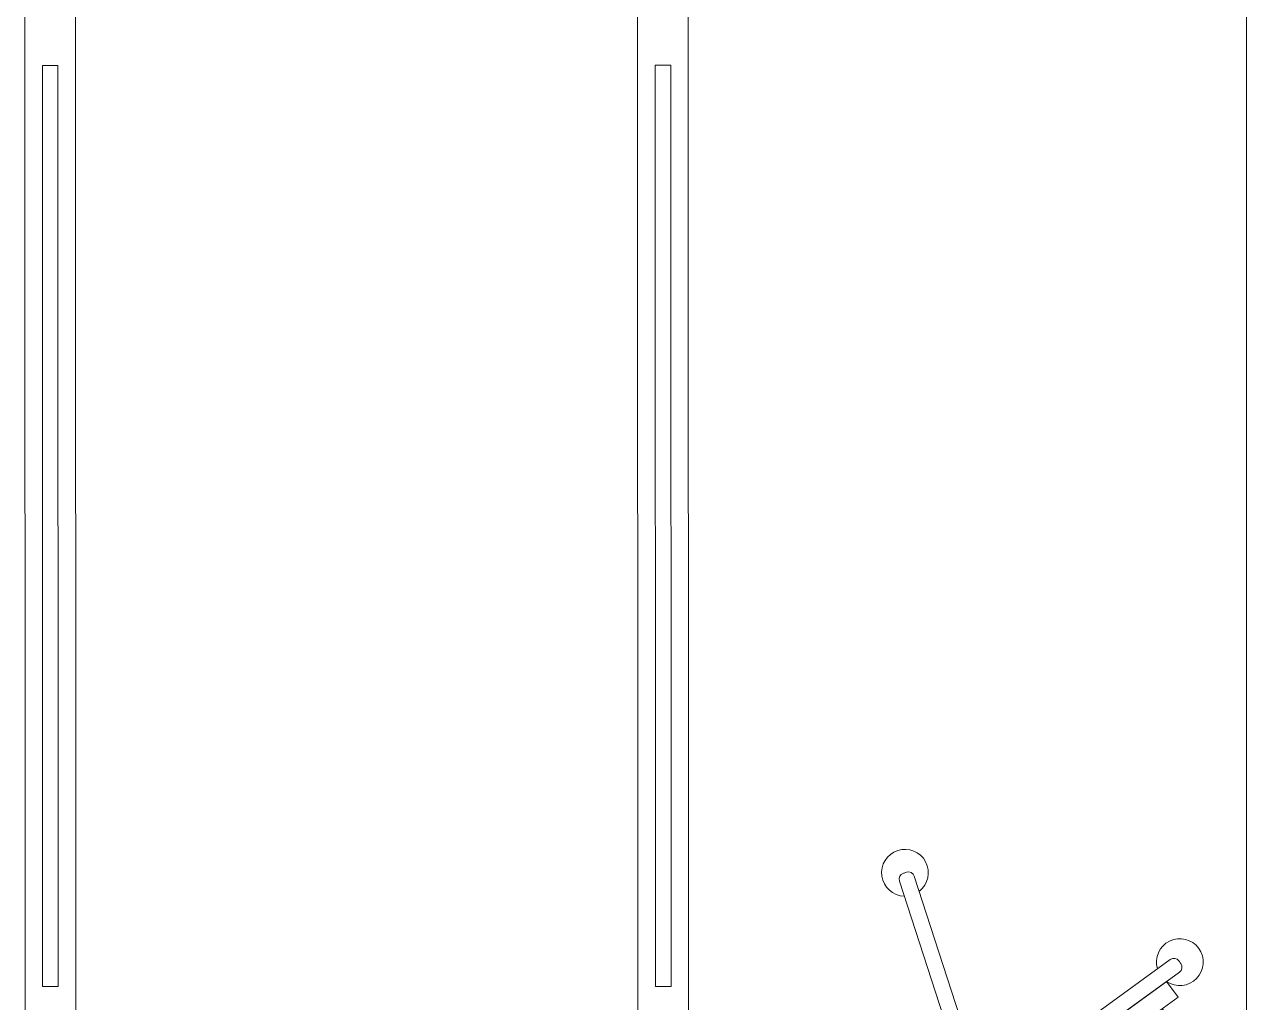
# Model space of a CAD drawing. Header units: millimetres. Extents: x 26027 to 581921, y 7230 to 233891.
# Drawn here: x 518384 to 519964, y 186608 to 187860 of the extents above; entities that cross this region are included whole.
import ezdxf

# ---------------------------------------------------------------- set-up
doc = ezdxf.new("R2010")
doc.units = ezdxf.units.MM
doc.header["$LTSCALE"] = 5
doc.linetypes.add('HIDDEN', pattern=[9.525, 6.35, -3.175])
doc.layers.get('0').update_dxf_attribs({"color": 252})
doc.layers.add('Medical Equipment and Furniture', color=252, linetype='Continuous', lineweight=0)
doc.layers.add('Medical Equipment and Furniture1', color=252, linetype='Continuous', lineweight=5)

# ---------------------------------------------------------------- blocks, each defined once
blk = doc.blocks.new('HF16786E-P')
at = {"layer": 'Medical Equipment and Furniture1'}
for p, q in [((0, 0.425), (-2.14, 0.425)), ((-0.48, 0.4025), (-1.66, 0.4025)), ((-1.66, 0.3825), (-1.66, 0.4025)), ((-0.48, 0.3825), (-0.48, 0.4025)), ((-0.48, 0.3825), (-1.66, 0.3825)), ((-0.28, 0.36), (-1.86, 0.36)), ((-1.86, -0.36), (-0.28, -0.36)), ((-0.48, -0.3825), (-1.66, -0.3825)), ((-1.66, -0.3825), (-1.66, -0.4025)), ((-0.48, -0.3825), (-0.48, -0.4025)), ((-0.48, -0.4025), (-1.66, -0.4025)), ((-2.14, -0.425), (0, -0.425))]:
    blk.add_line(p, q, dxfattribs=at)
for points in [[(-0.48, 0.3825), (-0.48, 0.3825), (-0.48, 0.3825), (-0.48, 0.3825), (-0.48, 0.3825), (-0.48, 0.3825), (-0.48, 0.3825), (-0.48, 0.3825), (-0.48, 0.3825), (-0.48, 0.3825), (-0.48, 0.3825), (-0.48, 0.3825), (-0.48, 0.3825), (-0.48, 0.3825), (-0.48, 0.3825), (-0.48, 0.3825), (-0.48, 0.3825), (-0.48, 0.3825), (-0.48, 0.3825), (-0.48, 0.3825), (-0.48, 0.3825), (-0.48, 0.3825), (-0.48, 0.3825), (-0.48, 0.3825), (-0.48, 0.3825), (-0.48, 0.3825), (-0.48, 0.3825), (-0.48, 0.3825), (-0.48, 0.3825), (-0.48, 0.3825), (-0.48, 0.3825), (-0.48, 0.3825), (-0.48, 0.3825), (-0.48, 0.3825), (-0.48, 0.3825), (-0.48, 0.3825), (-0.48, 0.3825), (-0.48, 0.3825), (-0.48, 0.3825), (-0.48, 0.3825), (-0.48, 0.3825), (-0.48, 0.3825), (-0.48, 0.3825), (-0.48, 0.3825), (-0.48, 0.3825), (-0.48, 0.3825), (-0.48, 0.3825), (-0.48, 0.3825), (-0.48, 0.3825), (-0.48, 0.3825), (-0.48, 0.3825), (-0.48, 0.3825), (-0.48, 0.3825), (-0.48, 0.3825), (-0.48, 0.3825), (-0.48, 0.3825), (-0.48, 0.3825), (-0.48, 0.3825), (-0.48, 0.3825), (-0.48, 0.3825), (-0.48, 0.3825), (-0.48, 0.3825), (-0.48, 0.3825), (-0.48, 0.3825), (-0.48, 0.3825), (-0.48, 0.3825), (-0.48, 0.3825), (-0.48, 0.3825), (-0.48, 0.3825), (-0.48, 0.3825), (-0.48, 0.3825), (-0.48, 0.3825), (-0.48, 0.3825), (-0.48, 0.3825), (-0.48, 0.3825), (-0.48, 0.3825), (-0.48, 0.3825), (-0.48, 0.3825), (-0.48, 0.3825), (-0.48, 0.3825), (-0.48, 0.3825), (-0.48, 0.3825), (-0.48, 0.3825), (-0.48, 0.3825), (-0.48, 0.3825), (-0.48, 0.3825), (-0.48, 0.3825), (-0.48, 0.3825), (-0.48, 0.3825), (-0.48, 0.3825), (-0.48, 0.3825), (-0.48, 0.3825), (-0.48, 0.3825), (-0.48, 0.3825), (-0.48, 0.3825), (-0.48, 0.3825), (-0.48, 0.3825), (-0.48, 0.3825), (-0.48, 0.3825), (-0.48, 0.3825), (-0.48, 0.3825), (-0.48, 0.3825), (-0.48, 0.3825), (-0.48, 0.3825), (-0.48, 0.3825), (-0.48, 0.3825), (-0.48, 0.3825), (-0.48, 0.3825), (-0.48, 0.3825), (-0.48, 0.3825), (-0.48, 0.3825), (-0.48, 0.3825), (-0.48, 0.3825), (-0.48, 0.3825), (-0.48, 0.3825), (-0.48, 0.3825), (-0.48, 0.3825), (-0.48, 0.3825), (-0.48, 0.3825), (-0.48, 0.3825), (-0.48, 0.3825), (-0.48, 0.3825), (-0.48, 0.3825), (-0.48, 0.3825), (-0.48, 0.3825), (-0.48, 0.3825), (-0.48, 0.3825), (-0.48, 0.3825), (-0.48, 0.3825), (-0.48, 0.3825), (-0.48, 0.3825), (-0.48, 0.3825), (-0.48, 0.3825), (-0.48, 0.3825), (-0.48, 0.3825), (-0.48, 0.3825), (-0.48, 0.3825), (-0.48, 0.3825), (-0.48, 0.3825), (-0.48, 0.3825), (-0.48, 0.3825), (-0.48, 0.3825), (-0.48, 0.3825), (-0.48, 0.3825), (-0.48, 0.3825), (-0.48, 0.3825), (-0.48, 0.3825), (-0.48, 0.3825), (-0.48, 0.3825), (-0.48, 0.3825), (-0.48, 0.3825), (-0.48, 0.3825), (-0.48, 0.3825), (-0.48, 0.3825), (-0.48, 0.3825), (-0.48, 0.3825), (-0.48, 0.3825), (-0.48, 0.3825), (-0.48, 0.3825), (-0.48, 0.3825), (-0.48, 0.3825), (-0.48, 0.3825), (-0.48, 0.3825), (-0.48, 0.3825), (-0.48, 0.3825), (-0.48, 0.3825), (-0.48, 0.3825), (-0.48, 0.3825), (-0.48, 0.3825), (-0.48, 0.3825), (-0.48, 0.3825), (-0.48, 0.3825), (-0.48, 0.3825), (-0.48, 0.3825), (-0.48, 0.3825), (-0.48, 0.3825), (-0.48, 0.3825), (-0.48, 0.3825), (-0.48, 0.3825), (-0.48, 0.3825), (-0.48, 0.3825), (-0.48, 0.3825), (-0.48, 0.3825), (-0.48, 0.3825), (-0.48, 0.3825), (-0.48, 0.3825), (-0.48, 0.3825), (-0.48, 0.3825), (-0.48, 0.3825), (-0.48, 0.3825), (-0.48, 0.3825), (-0.48, 0.3825), (-0.48, 0.3825), (-0.48, 0.3825), (-0.48, 0.3825), (-0.48, 0.3825), (-0.48, 0.3825), (-0.48, 0.3825), (-0.48, 0.3825), (-0.48, 0.3825), (-0.48, 0.3825), (-0.48, 0.3825), (-0.48, 0.3825), (-0.48, 0.3825), (-0.48, 0.3825), (-0.48, 0.3825), (-0.48, 0.3825), (-0.48, 0.3825), (-0.48, 0.3825), (-0.48, 0.3825), (-0.48, 0.3825), (-0.48, 0.3825), (-0.48, 0.3825), (-0.48, 0.3825), (-0.48, 0.3825), (-0.48, 0.3825), (-0.48, 0.3825), (-0.48, 0.3825), (-0.48, 0.3825)], [(-0.48, 0.3825), (-0.48, 0.3825), (-0.48, 0.3825), (-0.48, 0.3825), (-0.48, 0.3825), (-0.48, 0.3825), (-0.48, 0.3825), (-0.48, 0.3825), (-0.48, 0.3825), (-0.48, 0.3825), (-0.48, 0.3825), (-0.48, 0.3825), (-0.48, 0.3825), (-0.48, 0.3825), (-0.48, 0.3825), (-0.48, 0.3825), (-0.48, 0.3825), (-0.48, 0.3825), (-0.48, 0.3825), (-0.48, 0.3825), (-0.48, 0.3825), (-0.48, 0.3825), (-0.48, 0.3825), (-0.48, 0.3825), (-0.48, 0.3825), (-0.48, 0.3825), (-0.48, 0.3825), (-0.48, 0.3825), (-0.48, 0.3825), (-0.48, 0.3825), (-0.48, 0.3825), (-0.48, 0.3825), (-0.48, 0.3825), (-0.48, 0.3825), (-0.48, 0.3825), (-0.48, 0.3825), (-0.48, 0.3825), (-0.48, 0.3825), (-0.48, 0.3825), (-0.48, 0.3825), (-0.48, 0.3825), (-0.48, 0.3825), (-0.48, 0.3825), (-0.48, 0.3825), (-0.48, 0.3825), (-0.48, 0.3825), (-0.48, 0.3825), (-0.48, 0.3825), (-0.48, 0.3825), (-0.48, 0.3825), (-0.48, 0.3825), (-0.48, 0.3825), (-0.48, 0.3825), (-0.48, 0.3825), (-0.48, 0.3825), (-0.48, 0.3825), (-0.48, 0.3825), (-0.48, 0.3825), (-0.48, 0.3825), (-0.48, 0.3825), (-0.48, 0.3825), (-0.48, 0.3825), (-0.48, 0.3825), (-0.48, 0.3825), (-0.48, 0.3825), (-0.48, 0.3825), (-0.48, 0.3825), (-0.48, 0.3825), (-0.48, 0.3825), (-0.48, 0.3825), (-0.48, 0.3825), (-0.48, 0.3825), (-0.48, 0.3825), (-0.48, 0.3825), (-0.48, 0.3825), (-0.48, 0.3825), (-0.48, 0.3825), (-0.48, 0.3825), (-0.48, 0.3825), (-0.48, 0.3825), (-0.48, 0.3825), (-0.48, 0.3825), (-0.48, 0.3825), (-0.48, 0.3825), (-0.48, 0.3825), (-0.48, 0.3825), (-0.48, 0.3825), (-0.48, 0.3825), (-0.48, 0.3825), (-0.48, 0.3825), (-0.48, 0.3825), (-0.48, 0.3825), (-0.48, 0.3825), (-0.48, 0.3825), (-0.48, 0.3825), (-0.48, 0.3825), (-0.48, 0.3825), (-0.48, 0.3825), (-0.48, 0.3825), (-0.48, 0.3825), (-0.48, 0.3825), (-0.48, 0.3825), (-0.48, 0.3825), (-0.48, 0.3825), (-0.48, 0.3825), (-0.48, 0.3825), (-0.48, 0.3825), (-0.48, 0.3825), (-0.48, 0.3825), (-0.48, 0.3825), (-0.48, 0.3825), (-0.48, 0.3825), (-0.48, 0.3825), (-0.48, 0.3825), (-0.48, 0.3825), (-0.48, 0.3825), (-0.48, 0.3825), (-0.48, 0.3825), (-0.48, 0.3825), (-0.48, 0.3825), (-0.48, 0.3825), (-0.48, 0.3825), (-0.48, 0.3825), (-0.48, 0.3825), (-0.48, 0.3825), (-0.48, 0.3825), (-0.48, 0.3825), (-0.48, 0.3825), (-0.48, 0.3825), (-0.48, 0.3825), (-0.48, 0.3825), (-0.48, 0.3825), (-0.48, 0.3825), (-0.48, 0.3825), (-0.48, 0.3825), (-0.48, 0.3825), (-0.48, 0.3825), (-0.48, 0.3825), (-0.48, 0.3825), (-0.48, 0.3825), (-0.48, 0.3825), (-0.48, 0.3825), (-0.48, 0.3825), (-0.48, 0.3825), (-0.48, 0.3825), (-0.48, 0.3825), (-0.48, 0.3825), (-0.48, 0.3825), (-0.48, 0.3825), (-0.48, 0.3825), (-0.48, 0.3825), (-0.48, 0.3825), (-0.48, 0.3825), (-0.48, 0.3825), (-0.48, 0.3825), (-0.48, 0.3825), (-0.48, 0.3825), (-0.48, 0.3825), (-0.48, 0.3825), (-0.48, 0.3825), (-0.48, 0.3825), (-0.48, 0.3825), (-0.48, 0.3825), (-0.48, 0.3825), (-0.48, 0.3825), (-0.48, 0.3825), (-0.48, 0.3825), (-0.48, 0.3825), (-0.48, 0.3825), (-0.48, 0.3825), (-0.48, 0.3825), (-0.48, 0.3825), (-0.48, 0.3825), (-0.48, 0.3825), (-0.48, 0.3825), (-0.48, 0.3825), (-0.48, 0.3825), (-0.48, 0.3825), (-0.48, 0.3825), (-0.48, 0.3825), (-0.48, 0.3825), (-0.48, 0.3825), (-0.48, 0.3825), (-0.48, 0.3825), (-0.48, 0.3825), (-0.48, 0.3825), (-0.48, 0.3825), (-0.48, 0.3825), (-0.48, 0.3825), (-0.48, 0.3825), (-0.48, 0.3825), (-0.48, 0.3825), (-0.48, 0.3825), (-0.48, 0.3825), (-0.48, 0.3825), (-0.48, 0.3825), (-0.48, 0.3825), (-0.48, 0.3825), (-0.48, 0.3825), (-0.48, 0.3825), (-0.48, 0.3825), (-0.48, 0.3825), (-0.48, 0.3825), (-0.48, 0.3825), (-0.48, 0.3825), (-0.48, 0.3825), (-0.48, 0.3825), (-0.48, 0.3825), (-0.48, 0.3825), (-0.48, 0.3825), (-0.48, 0.3825), (-0.48, 0.3825), (-0.48, 0.3825), (-0.48, 0.3825)], [(-0.48, 0.3825), (-0.48, 0.3825), (-0.48, 0.3825), (-0.48, 0.3825), (-0.48, 0.3825), (-0.48, 0.3825), (-0.48, 0.3825), (-0.48, 0.3825), (-0.48, 0.3825), (-0.48, 0.3825), (-0.48, 0.3825), (-0.48, 0.3825), (-0.48, 0.3825), (-0.48, 0.3825), (-0.48, 0.3825), (-0.48, 0.3825), (-0.48, 0.3825), (-0.48, 0.3825), (-0.48, 0.3825), (-0.48, 0.3825), (-0.48, 0.3825), (-0.48, 0.3825), (-0.48, 0.3825), (-0.48, 0.3825), (-0.48, 0.3825), (-0.48, 0.3825), (-0.48, 0.3825), (-0.48, 0.3825), (-0.48, 0.3825), (-0.48, 0.3825), (-0.48, 0.3825), (-0.48, 0.3825), (-0.48, 0.3825), (-0.48, 0.3825), (-0.48, 0.3825), (-0.48, 0.3825), (-0.48, 0.3825), (-0.48, 0.3825), (-0.48, 0.3825), (-0.48, 0.3825), (-0.48, 0.3825), (-0.48, 0.3825), (-0.48, 0.3825), (-0.48, 0.3825), (-0.48, 0.3825), (-0.48, 0.3825), (-0.48, 0.3825), (-0.48, 0.3825), (-0.48, 0.3825), (-0.48, 0.3825), (-0.48, 0.3825), (-0.48, 0.3825), (-0.48, 0.3825), (-0.48, 0.3825), (-0.48, 0.3825), (-0.48, 0.3825), (-0.48, 0.3825), (-0.48, 0.3825), (-0.48, 0.3825), (-0.48, 0.3825), (-0.48, 0.3825), (-0.48, 0.3825), (-0.48, 0.3825), (-0.48, 0.3825), (-0.48, 0.3825), (-0.48, 0.3825), (-0.48, 0.3825), (-0.48, 0.3825), (-0.48, 0.3825), (-0.48, 0.3825), (-0.48, 0.3825), (-0.48, 0.3825), (-0.48, 0.3825), (-0.48, 0.3825), (-0.48, 0.3825), (-0.48, 0.3825), (-0.48, 0.3825), (-0.48, 0.3825), (-0.48, 0.3825), (-0.48, 0.3825), (-0.48, 0.3825), (-0.48, 0.3825), (-0.48, 0.3825), (-0.48, 0.3825), (-0.48, 0.3825), (-0.48, 0.3825), (-0.48, 0.3825), (-0.48, 0.3825), (-0.48, 0.3825), (-0.48, 0.3825), (-0.48, 0.3825), (-0.48, 0.3825), (-0.48, 0.3825), (-0.48, 0.3825), (-0.48, 0.3825), (-0.48, 0.3825), (-0.48, 0.3825), (-0.48, 0.3825), (-0.48, 0.3825), (-0.48, 0.3825), (-0.48, 0.3825), (-0.48, 0.3825), (-0.48, 0.3825), (-0.48, 0.3825), (-0.48, 0.3825), (-0.48, 0.3825), (-0.48, 0.3825), (-0.48, 0.3825), (-0.48, 0.3825), (-0.48, 0.3825), (-0.48, 0.3825), (-0.48, 0.3825), (-0.48, 0.3825), (-0.48, 0.3825), (-0.48, 0.3825), (-0.48, 0.3825), (-0.48, 0.3825), (-0.48, 0.3825), (-0.48, 0.3825), (-0.48, 0.3825), (-0.48, 0.3825), (-0.48, 0.3825), (-0.48, 0.3825), (-0.48, 0.3825), (-0.48, 0.3825), (-0.48, 0.3825), (-0.48, 0.3825), (-0.48, 0.3825), (-0.48, 0.3825), (-0.48, 0.3825), (-0.48, 0.3825), (-0.48, 0.3825), (-0.48, 0.3825), (-0.48, 0.3825), (-0.48, 0.3825), (-0.48, 0.3825), (-0.48, 0.3825), (-0.48, 0.3825), (-0.48, 0.3825), (-0.48, 0.3825), (-0.48, 0.3825), (-0.48, 0.3825), (-0.48, 0.3825), (-0.48, 0.3825), (-0.48, 0.3825), (-0.48, 0.3825), (-0.48, 0.3825), (-0.48, 0.3825), (-0.48, 0.3825), (-0.48, 0.3825), (-0.48, 0.3825), (-0.48, 0.3825), (-0.48, 0.3825), (-0.48, 0.3825), (-0.48, 0.3825), (-0.48, 0.3825), (-0.48, 0.3825), (-0.48, 0.3825), (-0.48, 0.3825), (-0.48, 0.3825), (-0.48, 0.3825), (-0.48, 0.3825), (-0.48, 0.3825), (-0.48, 0.3825), (-0.48, 0.3825), (-0.48, 0.3825), (-0.48, 0.3825), (-0.48, 0.3825), (-0.48, 0.3825), (-0.48, 0.3825), (-0.48, 0.3825), (-0.48, 0.3825), (-0.48, 0.3825), (-0.48, 0.3825), (-0.48, 0.3825), (-0.48, 0.3825), (-0.48, 0.3825), (-0.48, 0.3825), (-0.48, 0.3825), (-0.48, 0.3825), (-0.48, 0.3825), (-0.48, 0.3825), (-0.48, 0.3825), (-0.48, 0.3825), (-0.48, 0.3825), (-0.48, 0.3825), (-0.48, 0.3825), (-0.48, 0.3825), (-0.48, 0.3825), (-0.48, 0.3825), (-0.48, 0.3825), (-0.48, 0.3825), (-0.48, 0.3825), (-0.48, 0.3825), (-0.48, 0.3825), (-0.48, 0.3825), (-0.48, 0.3825), (-0.48, 0.3825), (-0.48, 0.3825), (-0.48, 0.3825), (-0.48, 0.3825), (-0.48, 0.3825), (-0.48, 0.3825), (-0.48, 0.3825), (-0.48, 0.3825), (-0.48, 0.3825), (-0.48, 0.3825), (-0.48, 0.3825), (-0.48, 0.3825), (-0.48, 0.3825), (-0.48, 0.3825), (-0.48, 0.3825), (-0.48, 0.3825), (-0.48, 0.3825), (-0.48, 0.3825), (-0.48, 0.3825), (-0.48, 0.3825), (-0.48, 0.3825), (-0.48, 0.3825), (-0.48, 0.3825), (-0.48, 0.3825), (-0.48, 0.3825), (-0.48, 0.3825), (-0.48, 0.3825), (-0.48, 0.3825), (-0.48, 0.3825), (-0.48, 0.3825), (-0.48, 0.3825), (-0.48, 0.3825), (-0.48, 0.3825), (-0.48, 0.3825), (-0.48, 0.3825), (-0.48, 0.3825), (-0.48, 0.3825), (-0.48, 0.3825), (-0.48, 0.3825), (-0.48, 0.3825), (-0.48, 0.3825), (-0.48, 0.3825), (-0.48, 0.3825), (-0.48, 0.3825), (-0.48, 0.3825), (-0.48, 0.3825), (-0.48, 0.3825), (-0.48, 0.3825), (-0.48, 0.3825), (-0.48, 0.3825), (-0.48, 0.3825), (-0.48, 0.3825), (-0.48, 0.3825), (-0.48, 0.3825), (-0.48, 0.3825), (-0.48, 0.3825), (-0.48, 0.3825), (-0.48, 0.3825), (-0.48, 0.3825), (-0.48, 0.3825), (-0.48, 0.3825), (-0.48, 0.3825), (-0.48, 0.3825), (-0.48, 0.3825), (-0.48, 0.3825), (-0.48, 0.3825), (-0.48, 0.3825), (-0.48, 0.3825), (-0.48, 0.3825), (-0.48, 0.3825), (-0.48, 0.3825), (-0.48, 0.3825), (-0.48, 0.3825), (-0.48, 0.3825), (-0.48, 0.3825), (-0.48, 0.3825), (-0.48, 0.3825), (-0.48, 0.3825), (-0.48, 0.3825), (-0.48, 0.3825)]]:
    blk.add_lwpolyline(points, close=True, dxfattribs=at)
for points in [[(-0.48, 0.3825), (-0.48, 0.3825), (-0.48, 0.3825), (-0.48, 0.3825), (-0.48, 0.3825), (-0.48, 0.3825), (-0.48, 0.3825), (-0.48, 0.3825)], [(-0.48, 0.3825), (-0.48, 0.3825), (-0.48, 0.3825), (-0.48, 0.3825), (-0.48, 0.3825), (-0.48, 0.3825), (-0.48, 0.3825), (-0.48, 0.3825), (-0.48, 0.3825), (-0.48, 0.3825), (-0.48, 0.3825), (-0.48, 0.3825), (-0.48, 0.3825), (-0.48, 0.3825), (-0.48, 0.3825), (-0.48, 0.3825), (-0.48, 0.3825), (-0.48, 0.3825), (-0.48, 0.3825), (-0.48, 0.3825), (-0.48, 0.3825), (-0.48, 0.3825), (-0.48, 0.3825), (-0.48, 0.3825), (-0.48, 0.3825), (-0.48, 0.3825), (-0.48, 0.3825), (-0.48, 0.3825), (-0.48, 0.3825), (-0.48, 0.3825), (-0.48, 0.3825), (-0.48, 0.3825), (-0.48, 0.3825), (-0.48, 0.3825), (-0.48, 0.3825), (-0.48, 0.3825), (-0.48, 0.3825), (-0.48, 0.3825), (-0.48, 0.3825), (-0.48, 0.3825), (-0.48, 0.3825), (-0.48, 0.3825), (-0.48, 0.3825), (-0.48, 0.3825), (-0.48, 0.3825), (-0.48, 0.3825), (-0.48, 0.3825), (-0.48, 0.3825), (-0.48, 0.3825), (-0.48, 0.3825), (-0.48, 0.3825), (-0.48, 0.3825), (-0.48, 0.3825), (-0.48, 0.3825), (-0.48, 0.3825), (-0.48, 0.3825), (-0.48, 0.3825), (-0.48, 0.3825), (-0.48, 0.3825), (-0.48, 0.3825), (-0.48, 0.3825), (-0.48, 0.3825), (-0.48, 0.3825), (-0.48, 0.3825), (-0.48, 0.3825), (-0.48, 0.3825), (-0.48, 0.3825), (-0.48, 0.3825), (-0.48, 0.3825), (-0.48, 0.3825), (-0.48, 0.3825), (-0.48, 0.3825), (-0.48, 0.3825), (-0.48, 0.3825), (-0.48, 0.3825), (-0.48, 0.3825), (-0.48, 0.3825), (-0.48, 0.3825), (-0.48, 0.3825), (-0.48, 0.3825), (-0.48, 0.3825), (-0.48, 0.3825), (-0.48, 0.3825), (-0.48, 0.3825), (-0.48, 0.3825), (-0.48, 0.3825), (-0.48, 0.3825), (-0.48, 0.3825), (-0.48, 0.3825), (-0.48, 0.3825), (-0.48, 0.3825), (-0.48, 0.3825), (-0.48, 0.3825), (-0.48, 0.3825), (-0.48, 0.3825), (-0.48, 0.3825), (-0.48, 0.3825), (-0.48, 0.3825), (-0.48, 0.3825), (-0.48, 0.3825), (-0.48, 0.3825), (-0.48, 0.3825), (-0.48, 0.3825), (-0.48, 0.3825), (-0.48, 0.3825), (-0.48, 0.3825), (-0.48, 0.3825), (-0.48, 0.3825), (-0.48, 0.3825), (-0.48, 0.3825), (-0.48, 0.3825)], [(-0.48, 0.3825), (-0.48, 0.3825), (-0.48, 0.3825), (-0.48, 0.3825), (-0.48, 0.3825), (-0.48, 0.3825), (-0.48, 0.3825), (-0.48, 0.3825), (-0.48, 0.3825), (-0.48, 0.3825), (-0.48, 0.3825), (-0.48, 0.3825), (-0.48, 0.3825), (-0.48, 0.3825), (-0.48, 0.3825), (-0.48, 0.3825), (-0.48, 0.3825)], [(-0.48, 0.3825), (-0.48, 0.3825), (-0.48, 0.3825), (-0.48, 0.3825), (-0.48, 0.3825), (-0.48, 0.3825), (-0.48, 0.3825)], [(-0.48, 0.3825), (-0.48, 0.3825), (-0.48, 0.3825), (-0.48, 0.3825), (-0.48, 0.3825), (-0.48, 0.3825), (-0.48, 0.3825), (-0.48, 0.3825), (-0.48, 0.3825), (-0.48, 0.3825), (-0.48, 0.3825), (-0.48, 0.3825)], [(-0.48, 0.3825), (-0.48, 0.3825), (-0.48, 0.3825), (-0.48, 0.3825), (-0.48, 0.3825), (-0.48, 0.3825), (-0.48, 0.3825), (-0.48, 0.3825), (-0.48, 0.3825), (-0.48, 0.3825), (-0.48, 0.3825), (-0.48, 0.3825), (-0.48, 0.3825), (-0.48, 0.3825), (-0.48, 0.3825), (-0.48, 0.3825), (-0.48, 0.3825), (-0.48, 0.3825), (-0.48, 0.3825), (-0.48, 0.3825), (-0.48, 0.3825), (-0.48, 0.3825), (-0.48, 0.3825), (-0.48, 0.3825), (-0.48, 0.3825), (-0.48, 0.3825), (-0.48, 0.3825), (-0.48, 0.3825), (-0.48, 0.3825), (-0.48, 0.3825), (-0.48, 0.3825), (-0.48, 0.3825), (-0.48, 0.3825), (-0.48, 0.3825), (-0.48, 0.3825), (-0.48, 0.3825), (-0.48, 0.3825), (-0.48, 0.3825), (-0.48, 0.3825), (-0.48, 0.3825), (-0.48, 0.3825), (-0.48, 0.3825), (-0.48, 0.3825), (-0.48, 0.3825), (-0.48, 0.3825), (-0.48, 0.3825), (-0.48, 0.3825), (-0.48, 0.3825), (-0.48, 0.3825), (-0.48, 0.3825), (-0.48, 0.3825), (-0.48, 0.3825), (-0.48, 0.3825), (-0.48, 0.3825), (-0.48, 0.3825), (-0.48, 0.3825), (-0.48, 0.3825), (-0.48, 0.3825), (-0.48, 0.3825), (-0.48, 0.3825), (-0.48, 0.3825), (-0.48, 0.3825), (-0.48, 0.3825), (-0.48, 0.3825), (-0.48, 0.3825), (-0.48, 0.3825), (-0.48, 0.3825), (-0.48, 0.3825), (-0.48, 0.3825), (-0.48, 0.3825), (-0.48, 0.3825), (-0.48, 0.3825), (-0.48, 0.3825), (-0.48, 0.3825), (-0.48, 0.3825), (-0.48, 0.3825), (-0.48, 0.3825), (-0.48, 0.3825), (-0.48, 0.3825), (-0.48, 0.3825), (-0.48, 0.3825), (-0.48, 0.3825), (-0.48, 0.3825), (-0.48, 0.3825), (-0.48, 0.3825), (-0.48, 0.3825), (-0.48, 0.3825), (-0.48, 0.3825), (-0.48, 0.3825)], [(-0.48, 0.3825), (-0.48, 0.3825), (-0.48, 0.3825), (-0.48, 0.3825), (-0.48, 0.3825), (-0.48, 0.3825), (-0.48, 0.3825), (-0.48, 0.3825), (-0.48, 0.3825), (-0.48, 0.3825), (-0.48, 0.3825), (-0.48, 0.3825), (-0.48, 0.3825), (-0.48, 0.3825), (-0.48, 0.3825), (-0.48, 0.3825), (-0.48, 0.3825), (-0.48, 0.3825), (-0.48, 0.3825), (-0.48, 0.3825), (-0.48, 0.3825), (-0.48, 0.3825), (-0.48, 0.3825), (-0.48, 0.3825), (-0.48, 0.3825), (-0.48, 0.3825), (-0.48, 0.3825), (-0.48, 0.3825), (-0.48, 0.3825), (-0.48, 0.3825), (-0.48, 0.3825), (-0.48, 0.3825), (-0.48, 0.3825), (-0.48, 0.3825), (-0.48, 0.3825), (-0.48, 0.3825), (-0.48, 0.3825), (-0.48, 0.3825), (-0.48, 0.3825), (-0.48, 0.3825), (-0.48, 0.3825), (-0.48, 0.3825), (-0.48, 0.3825), (-0.48, 0.3825), (-0.48, 0.3825), (-0.48, 0.3825), (-0.48, 0.3825), (-0.48, 0.3825), (-0.48, 0.3825), (-0.48, 0.3825), (-0.48, 0.3825), (-0.48, 0.3825), (-0.48, 0.3825), (-0.48, 0.3825)], [(-0.48, 0.3825), (-0.48, 0.3825), (-0.48, 0.3825), (-0.48, 0.3825), (-0.48, 0.3825), (-0.48, 0.3825), (-0.48, 0.3825), (-0.48, 0.3825), (-0.48, 0.3825), (-0.48, 0.3825)], [(-0.48, 0.3825), (-0.48, 0.3825), (-0.48, 0.3825), (-0.48, 0.3825), (-0.48, 0.3825), (-0.48, 0.3825), (-0.48, 0.3825), (-0.48, 0.3825), (-0.48, 0.3825), (-0.48, 0.3825)], [(-0.48, 0.3825), (-0.48, 0.3825), (-0.48, 0.3825), (-0.48, 0.3825), (-0.48, 0.3825), (-0.48, 0.3825), (-0.48, 0.3825), (-0.48, 0.3825), (-0.48, 0.3825), (-0.48, 0.3825), (-0.48, 0.3825), (-0.48, 0.3825), (-0.48, 0.3825), (-0.48, 0.3825), (-0.48, 0.3825)], [(-0.48, 0.3825), (-0.48, 0.3825), (-0.48, 0.3825), (-0.48, 0.3825), (-0.48, 0.3825), (-0.48, 0.3825), (-0.48, 0.3825), (-0.48, 0.3825), (-0.48, 0.3825), (-0.48, 0.3825)], [(-0.48, 0.3825), (-0.48, 0.3825), (-0.48, 0.3825), (-0.48, 0.3825), (-0.48, 0.3825), (-0.48, 0.3825), (-0.48, 0.3825)], [(-0.48, 0.3825), (-0.48, 0.3825), (-0.48, 0.3825), (-0.48, 0.3825), (-0.48, 0.3825), (-0.48, 0.3825), (-0.48, 0.3825), (-0.48, 0.3825), (-0.48, 0.3825), (-0.48, 0.3825)], [(-0.48, 0.3825), (-0.48, 0.3825), (-0.48, 0.3825), (-0.48, 0.3825), (-0.48, 0.3825), (-0.48, 0.3825), (-0.48, 0.3825), (-0.48, 0.3825), (-0.48, 0.3825), (-0.48, 0.3825), (-0.48, 0.3825), (-0.48, 0.3825), (-0.48, 0.3825), (-0.48, 0.3825), (-0.48, 0.3825), (-0.48, 0.3825), (-0.48, 0.3825), (-0.48, 0.3825)], [(-0.48, 0.3825), (-0.48, 0.3825), (-0.48, 0.3825), (-0.48, 0.3825), (-0.48, 0.3825), (-0.48, 0.3825), (-0.48, 0.3825), (-0.48, 0.3825), (-0.48, 0.3825)]]:
    blk.add_lwpolyline(points, dxfattribs=at)
blk = doc.blocks.new('HF12177-P')
for p, q in [((0, 0), (-0.1724, 0.2372)), ((0, 0), (0.1724, 0.2372)), ((-0.0196, -0.007), (-0.1885, 0.2255)), ((0.0196, -0.007), (0.1885, 0.2255)), ((-0.12, -0.015), (-0.12, -0.019)), ((-0.112, -0.007), (0.112, -0.007)), ((-0.1, -0.007), (-0.1, -0.027)), ((0.1, -0.007), (0.1, -0.027)), ((0.12, -0.015), (0.12, -0.019)), ((-0.0631, -0.027), (-0.2951, -0.1024)), ((-0.01, -0.0308), (-0.2889, -0.1214)), ((-0.112, -0.027), (0.112, -0.027)), ((-0.01, -0.0308), (-0.01, -0.324)), ((0.01, -0.0308), (0.01, -0.324)), ((0.01, -0.0308), (0.2889, -0.1214)), ((0.0631, -0.027), (0.2951, -0.1024))]:
    blk.add_line(p, q)
for centre, radius, start, end in [((-0.1852, 0.2378), 0.03, 325.4712, 286.5288), ((0.1852, 0.2378), 0.03, 253.4712, 214.5288), ((0, -0.017), 0.315, 125.6267, 126.3733), ((-0.1788, 0.2325), 0.008, 36, 125.6267), ((0.1788, 0.2325), 0.008, 54.3733, 144), ((0, -0.017), 0.315, 53.6267, 54.3733), ((-0.1821, 0.2302), 0.008, 126.3733, 216), ((0.1821, 0.2302), 0.008, 324, 53.6267), ((-0.112, -0.015), 0.008, 90, 180), ((0.112, -0.015), 0.008, 0, 90), ((-0.112, -0.019), 0.008, 180, 270), ((0.112, -0.019), 0.008, 270, 0), ((-0.2996, -0.1144), 0.03, 37.4712, 358.5288), ((-0.2926, -0.11), 0.008, 108, 197.6267), ((0, -0.017), 0.315, 197.6267, 198.3733), ((-0.2914, -0.1138), 0.008, 198.3733, 288)]:
    blk.add_arc(centre, radius, start, end)
blk = doc.blocks.new('MONITOR ARM PLAN')
at = {"color": 8, "linetype": 'HIDDEN'}
for p, q in [((0.025, -0.49375, 0), (0.025, -0.18375, 0)), ((0.025, -0.18375, 0), (0.2, -0.18375, 0)), ((0.2, -0.44375, 0), (0.2, -0.18375, 0)), ((0.2, -0.44375, 0), (0.15, -0.49375, 0)), ((0.025, -0.49375, 0), (0.15, -0.49375, 0))]:
    blk.add_line(p, q, dxfattribs=at)
at = {"layer": 'Medical Equipment and Furniture1'}
for p, q in [((0.025, 0.0375), (0, 0.0375)), ((0, 0.0375), (0, -0.0375)), ((0.025, 0.0375), (0.025, -0.0375)), ((0.145, 0.0125), (0.025, 0.0125)), ((0.15, 0.0075), (0.15, -0.0325)), ((0.025, -0.0375), (0, -0.0375)), ((0.025, -0.0375), (0.145, -0.0375)), ((0.09375, -0.0375), (0.09375, -0.04)), ((0.09875, -0.045), (0.13875, -0.045)), ((0.1, -0.045), (0.1, -0.18375)), ((0.1375, -0.045), (0.1375, -0.18375)), ((0.14375, -0.0375), (0.14375, -0.04))]:
    blk.add_line(p, q, dxfattribs=at)
for centre, start, end in [((0.145, 0.0075, 0), 0, 90), ((0.09875, -0.04), 180, 270), ((0.13875, -0.04), 270, 360), ((0.145, -0.0325), 270, 0)]:
    blk.add_arc(centre, 0.005, start, end, dxfattribs=at)

msp = doc.modelspace()

# ---------------------------------------------------------------- linework, layer by layer
at = {"layer": 'Medical Equipment and Furniture'}
msp.add_line((519948.6, 188555.3, 0), (519948.6, 186055.3, 0), dxfattribs=at)

# ---------------------------------------------------------------- block references
at = {"layer": 'Medical Equipment and Furniture', "lineweight": 0, "xscale": 1000, "yscale": 1000, "zscale": 1000, "rotation": 270.0149936594165}
msp.add_blockref('HF16786E-P', (518809.2, 186148.3, 0), dxfattribs=at)
at = {"layer": 'Medical Equipment and Furniture', "extrusion": (-1.92689e-13, -1.39405e-12, -1), "xscale": -1000, "yscale": 1000, "zscale": -1000, "rotation": 90.01496832471715}
msp.add_blockref('HF12177-P', (-519625.5, 186474.3, 0), dxfattribs=at)
at = {"layer": 'Medical Equipment and Furniture', "xscale": 1000, "yscale": 1000, "zscale": 1000, "rotation": 305.9850316752795}
msp.add_blockref('MONITOR ARM PLAN', (519816.1, 186612.7, 0), dxfattribs=at)

doc.saveas('drawing.dxf')
